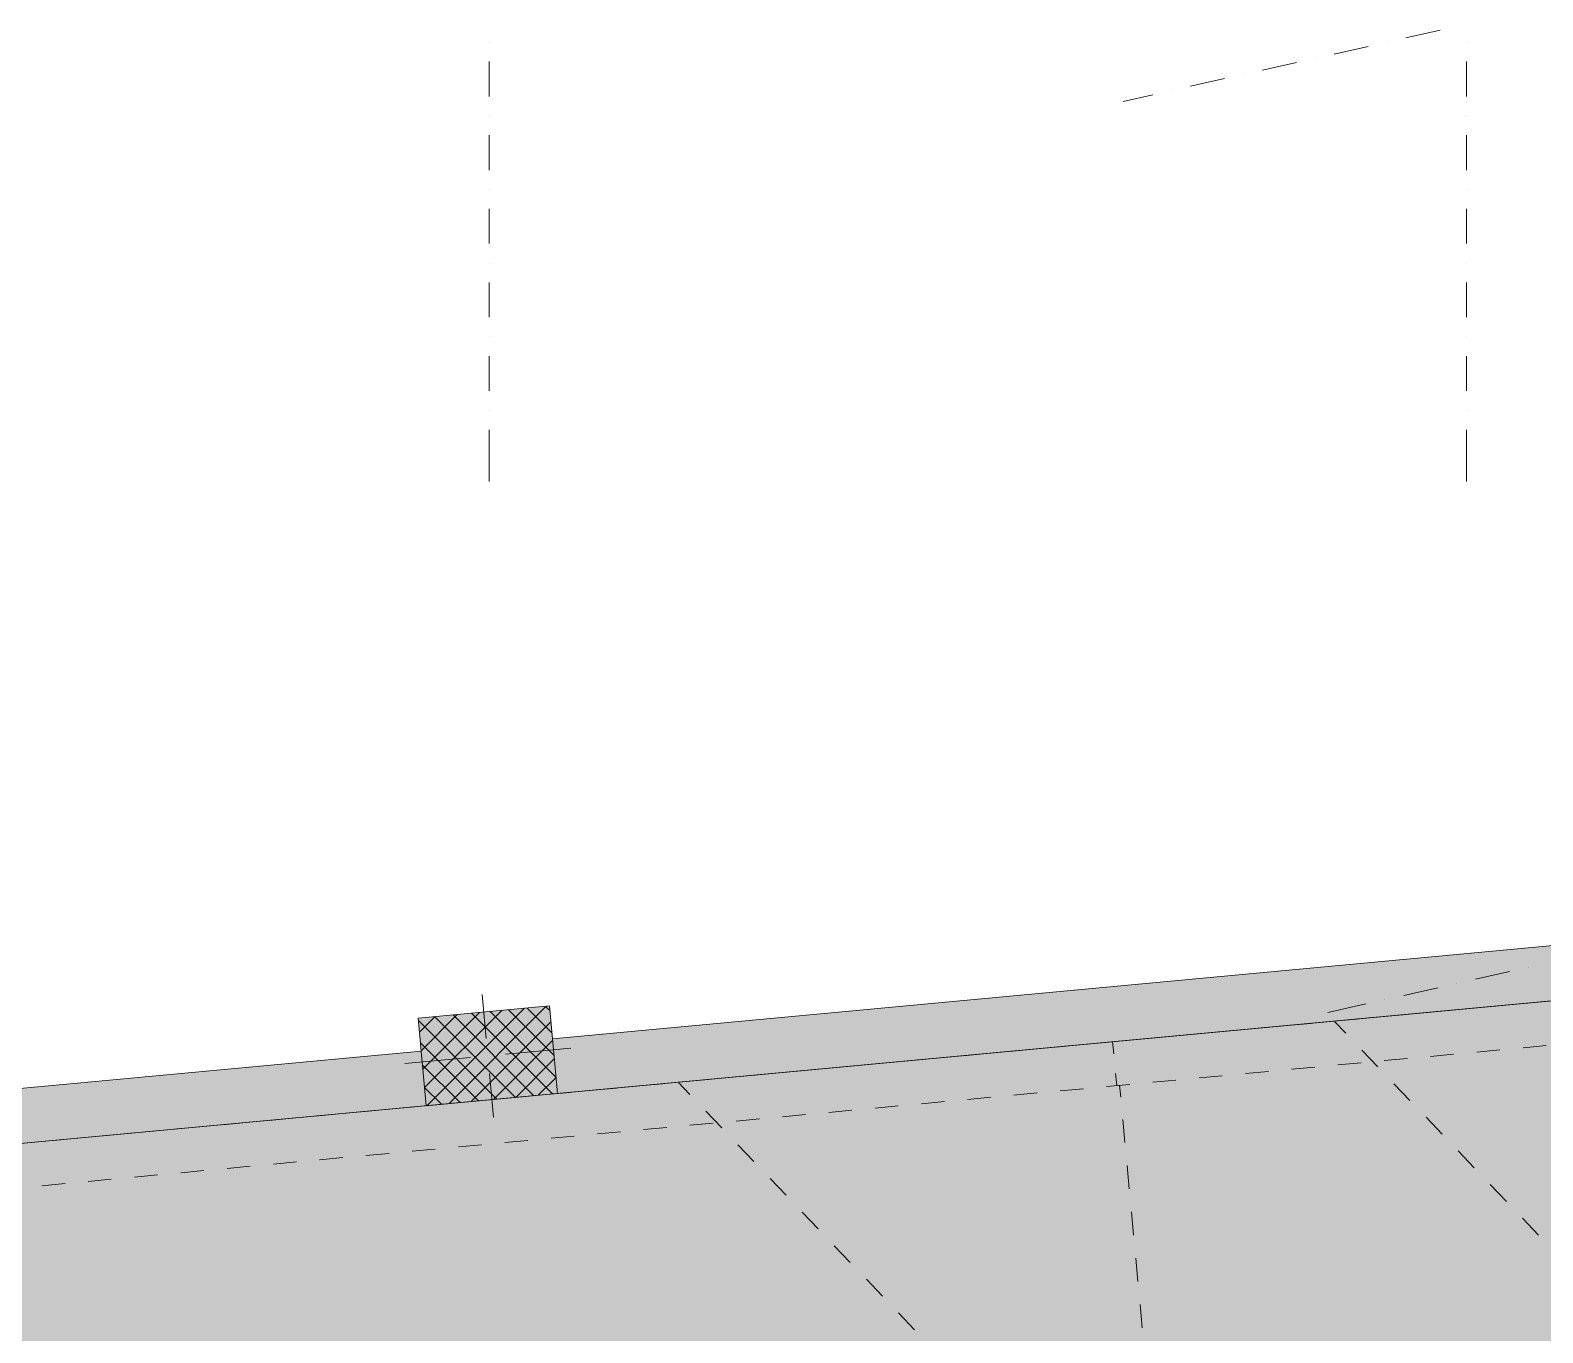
# Model space of a CAD drawing. Header units: centimetres. Extents: x -6559 to 4488, y -7535 to 372.
# Drawn here: x -925 to -240, y -2466 to -1876 of the extents above; entities that cross this region are included whole.
import ezdxf

# ---------------------------------------------------------------- set-up
doc = ezdxf.new("R2010")
doc.units = ezdxf.units.CM
for name, color, linetype, true_color in [('PDF_A - Akset', 7, 'Continuous', 0xfd4435), ('PDF_A - Pllaka mbi bodrum', 7, 'Continuous', 0x7f7f7f), ('PDF_A - Rampa', 7, 'Continuous', 0x7f7f7f)]:
    doc.layers.add(name, color=color, linetype=linetype, true_color=true_color)
doc.layers.add('PDF_A - Muret', color=7, linetype='Continuous')
doc.layers.add('PDF_A - Shtyllat', color=7, linetype='Continuous')

msp = doc.modelspace()

# ---------------------------------------------------------------- hatches: boundary and pattern name
at = {"layer": 'PDF_A - Muret', "true_color": 0xffffff, "transparency": 33554559}
msp.add_hatch(color=7, dxfattribs=at).paths.add_polyline_path([(-748.1, -2338.08), (-745.79, -2362.84), (-686.36, -2357.31), (-688.66, -2332.55), (-181.89, -2285.36), (-176.4, -2309.83), (-1252.35, -2410.01), (-1254.66, -2385.25)])

# ---------------------------------------------------------------- linework, layer by layer
at = {"layer": 'PDF_A - Akset', "lineweight": 0}
for points in [[(-286.64, -1875.9), (-302.05, -1879.36)], [(-717.35, -1881.28), (-717.35, -1881.28)], [(-319.17, -1883.2), (-334.58, -1886.65)], [(-310.61, -1881.28), (-310.61, -1881.28)], [(-274.66, -1881.28), (-274.66, -1881.28)], [(-717.35, -1890.05), (-717.35, -1905.84)], [(-351.7, -1890.5), (-367.11, -1893.96)], [(-343.14, -1888.57), (-343.14, -1888.57)], [(-274.66, -1890.05), (-274.66, -1905.84)], [(-375.67, -1895.88), (-375.67, -1895.88)], [(-408.2, -1903.17), (-408.2, -1903.17)], [(-384.23, -1897.8), (-399.65, -1901.26)], [(-416.76, -1905.09), (-430.17, -1908.11)], [(-717.35, -1914.62), (-717.35, -1914.62)], [(-274.66, -1914.62), (-274.66, -1914.62)], [(-717.35, -1923.39), (-717.35, -1939.18)], [(-274.66, -1923.39), (-274.66, -1939.18)], [(-717.35, -1947.96), (-717.35, -1947.96)], [(-274.66, -1947.96), (-274.66, -1947.96)], [(-717.35, -1956.73), (-717.35, -1972.52)], [(-274.66, -1956.73), (-274.66, -1972.52)], [(-717.35, -1981.29), (-717.35, -1981.29)], [(-274.66, -1981.29), (-274.66, -1981.29)], [(-717.35, -1990.07), (-717.35, -2005.86)], [(-274.66, -1990.07), (-274.66, -2005.86)], [(-717.35, -2014.63), (-717.35, -2014.63)], [(-274.66, -2014.63), (-274.66, -2014.63)], [(-717.35, -2023.4), (-717.35, -2039.2)], [(-274.66, -2023.4), (-274.66, -2039.2)], [(-717.35, -2047.98), (-717.35, -2047.98)], [(-274.66, -2047.98), (-274.66, -2047.98)], [(-717.35, -2056.75), (-717.35, -2080.14)], [(-274.66, -2056.75), (-274.66, -2080.14)], [(-246.56, -2300.2), (-246.56, -2300.2)], [(-279.08, -2307.51), (-279.08, -2307.51)], [(-255.12, -2302.13), (-270.52, -2305.58)], [(-311.61, -2314.8), (-311.61, -2314.8)], [(-287.65, -2309.43), (-303.05, -2312.88)], [(-320.18, -2316.72), (-337.39, -2320.59)]]:
    msp.add_lwpolyline(points, dxfattribs=at)
at = {"layer": 'PDF_A - Muret', "color": 253, "lineweight": 0, "true_color": 0xaaaaaa}
for points in [[(-181.89, -2285.36), (-688.66, -2332.55)], [(-1252.35, -2410.01), (-176.4, -2309.83)], [(-748.1, -2338.08), (-1254.66, -2385.25)]]:
    msp.add_lwpolyline(points, dxfattribs=at)
at = {"layer": 'PDF_A - Pllaka mbi bodrum', "lineweight": 0}
msp.add_lwpolyline([(-1257.3, -2410.47), (-136.7, -2306.16)], dxfattribs=at)
msp.add_lwpolyline([(-1257.3, -2410.47), (-136.7, -2306.16)], dxfattribs=at)
at = {"layer": 'PDF_A - Rampa', "lineweight": 0}
for points in [[(-313.75, -2322.62), (-303.27, -2321.65)], [(-292.79, -2320.67), (-282.3, -2319.7)], [(-271.82, -2318.72), (-261.34, -2317.74)], [(-250.86, -2316.77), (-240.37, -2315.8)], [(-376.64, -2328.48), (-366.16, -2327.5)], [(-355.68, -2326.53), (-345.2, -2325.55)], [(-334.72, -2324.57), (-324.23, -2323.6)], [(-334.55, -2324.56), (-329.32, -2330.03)], [(-460.51, -2336.28), (-450.03, -2335.31)], [(-439.55, -2334.34), (-429.07, -2333.36)], [(-434.92, -2333.9), (-434.42, -2339.32)], [(-418.58, -2332.38), (-408.09, -2331.41)], [(-397.61, -2330.43), (-387.13, -2329.45)], [(-249, -2336.58), (-238.52, -2335.6)], [(-249, -2336.58), (-238.52, -2335.6)], [(-523.41, -2342.14), (-512.93, -2341.17)], [(-502.44, -2340.19), (-491.96, -2339.21)], [(-481.48, -2338.24), (-471, -2337.27)], [(-322.05, -2337.64), (-314.78, -2345.25)], [(-311.91, -2342.44), (-301.43, -2341.45)], [(-311.91, -2342.44), (-301.43, -2341.45)], [(-290.94, -2340.48), (-280.46, -2339.51)], [(-290.94, -2340.48), (-280.46, -2339.51)], [(-269.98, -2338.53), (-259.49, -2337.55)], [(-269.98, -2338.53), (-259.49, -2337.55)], [(-607.27, -2349.95), (-596.78, -2348.98)], [(-586.3, -2348), (-575.82, -2347.02)], [(-565.34, -2346.05), (-554.85, -2345.07)], [(-544.37, -2344.1), (-533.89, -2343.12)], [(-433.58, -2348.3), (-433.08, -2353.71)], [(-395.77, -2350.24), (-385.29, -2349.27)], [(-395.77, -2350.24), (-385.29, -2349.27)], [(-374.8, -2348.29), (-364.32, -2347.31)], [(-374.8, -2348.29), (-364.32, -2347.31)], [(-353.84, -2346.34), (-343.36, -2345.37)], [(-353.84, -2346.34), (-343.36, -2345.37)], [(-332.87, -2344.38), (-322.39, -2343.41)], [(-332.87, -2344.38), (-322.39, -2343.41)], [(-670.17, -2355.81), (-659.69, -2354.84)], [(-649.21, -2353.85), (-638.72, -2352.88)], [(-631.7, -2352.23), (-626.48, -2357.7)], [(-628.24, -2351.91), (-617.76, -2350.92)], [(-458.66, -2356.1), (-448.18, -2355.12)], [(-458.66, -2356.1), (-448.18, -2355.12)], [(-437.7, -2354.15), (-427.21, -2353.17)], [(-437.7, -2354.15), (-427.21, -2353.17)], [(-431.26, -2359), (-431.76, -2353.59)], [(-416.73, -2352.19), (-406.25, -2351.22)], [(-416.73, -2352.19), (-406.25, -2351.22)], [(-307.5, -2352.87), (-300.24, -2360.48)], [(-754.03, -2363.62), (-743.55, -2362.64)], [(-733.07, -2361.66), (-722.58, -2360.69)], [(-712.1, -2359.71), (-701.62, -2358.74)], [(-691.14, -2357.76), (-680.65, -2356.78)], [(-542.53, -2363.91), (-532.05, -2362.93)], [(-542.53, -2363.91), (-532.05, -2362.93)], [(-521.57, -2361.95), (-511.08, -2360.98)], [(-521.57, -2361.95), (-511.08, -2360.98)], [(-500.6, -2360.01), (-490.12, -2359.02)], [(-500.6, -2360.01), (-490.12, -2359.02)], [(-479.64, -2358.05), (-469.15, -2357.08)], [(-479.64, -2358.05), (-469.15, -2357.08)], [(-816.93, -2369.47), (-806.45, -2368.49)], [(-795.96, -2367.52), (-785.48, -2366.54)], [(-774.99, -2365.57), (-764.51, -2364.59)], [(-619.2, -2365.31), (-611.93, -2372.92)], [(-605.43, -2369.76), (-594.94, -2368.78)], [(-605.43, -2369.76), (-594.94, -2368.78)], [(-584.46, -2367.81), (-573.98, -2366.84)], [(-584.46, -2367.81), (-573.98, -2366.84)], [(-563.5, -2365.85), (-553.01, -2364.88)], [(-563.5, -2365.85), (-553.01, -2364.88)], [(-429.35, -2379.49), (-430.32, -2369.01)], [(-292.96, -2368.09), (-285.68, -2375.7)], [(-900.79, -2377.28), (-890.31, -2376.31)], [(-879.83, -2375.32), (-869.35, -2374.35)], [(-858.86, -2373.38), (-848.38, -2372.4)], [(-837.9, -2371.42), (-827.42, -2370.45)], [(-689.29, -2377.57), (-678.81, -2376.59)], [(-689.29, -2377.57), (-678.81, -2376.59)], [(-668.32, -2375.62), (-657.85, -2374.64)], [(-668.32, -2375.62), (-657.85, -2374.64)], [(-647.35, -2373.66), (-636.87, -2372.69)], [(-647.35, -2373.66), (-636.87, -2372.69)], [(-626.39, -2371.71), (-615.91, -2370.74)], [(-626.39, -2371.71), (-615.91, -2370.74)], [(-921.76, -2379.23), (-911.28, -2378.25)], [(-752.19, -2383.42), (-741.71, -2382.45)], [(-752.19, -2383.42), (-741.71, -2382.45)], [(-731.22, -2381.48), (-720.74, -2380.49)], [(-731.22, -2381.48), (-720.74, -2380.49)], [(-710.26, -2379.52), (-699.78, -2378.55)], [(-710.26, -2379.52), (-699.78, -2378.55)], [(-604.66, -2380.53), (-597.38, -2388.15)], [(-278.41, -2383.31), (-271.14, -2390.93)], [(-836.05, -2391.23), (-825.57, -2390.26)], [(-836.05, -2391.23), (-825.57, -2390.26)], [(-815.08, -2389.28), (-804.6, -2388.31)], [(-815.08, -2389.28), (-804.6, -2388.31)], [(-794.12, -2387.33), (-783.64, -2386.35)], [(-794.12, -2387.33), (-783.64, -2386.35)], [(-773.15, -2385.38), (-762.67, -2384.41)], [(-773.15, -2385.38), (-762.67, -2384.41)], [(-427.39, -2400.46), (-428.38, -2389.98)], [(-898.95, -2397.09), (-888.47, -2396.12)], [(-898.95, -2397.09), (-888.47, -2396.12)], [(-877.99, -2395.14), (-867.5, -2394.16)], [(-877.99, -2395.14), (-867.5, -2394.16)], [(-857.02, -2393.19), (-846.54, -2392.21)], [(-857.02, -2393.19), (-846.54, -2392.21)], [(-590.11, -2395.76), (-582.84, -2403.36)], [(-919.92, -2399.05), (-909.43, -2398.06)], [(-919.92, -2399.05), (-909.43, -2398.06)], [(-263.86, -2398.54), (-256.59, -2406.15)], [(-575.57, -2410.98), (-568.29, -2418.59)], [(-425.45, -2421.42), (-426.42, -2410.94)], [(-249.32, -2413.76), (-242.04, -2421.38)], [(-561.01, -2426.21), (-553.75, -2433.81)], [(-423.49, -2442.4), (-424.47, -2431.9)], [(-546.47, -2441.43), (-539.19, -2449.04)], [(-531.93, -2456.66), (-524.65, -2464.26)], [(-421.54, -2463.36), (-422.52, -2452.88)]]:
    msp.add_lwpolyline(points, dxfattribs=at)
at = {"layer": 'PDF_A - Rampa', "color": 7, "true_color": 0xffffff, "transparency": 33554559}
msp.add_solid([(-1319.2, -2416.24), (-136.45, -2306.12), (-1272.62, -2916.49), (-89.88, -2806.37)], dxfattribs=at)
at = {"layer": 'PDF_A - Shtyllat', "lineweight": 0}
for points in [[(-718.66, -2332.34), (-720.5, -2312.53)], [(-690.05, -2317.68), (-749.48, -2323.22)], [(-748.12, -2337.92), (-731.77, -2321.57)], [(-747.33, -2346.28), (-721.68, -2320.63)], [(-746.56, -2354.65), (-711.6, -2319.7)], [(-745.58, -2362.82), (-701.52, -2318.75)], [(-735.5, -2361.89), (-691.43, -2317.82)], [(-697.06, -2358.3), (-733.63, -2321.75)], [(-688.7, -2357.53), (-725.26, -2320.96)], [(-687.04, -2350.04), (-716.9, -2320.19)], [(-687.97, -2339.96), (-708.53, -2319.41)], [(-688.92, -2329.88), (-700.16, -2318.63)], [(-689.85, -2319.79), (-691.8, -2317.86)], [(-686.36, -2357.31), (-690.05, -2317.68)], [(-749.48, -2323.22), (-745.79, -2362.84)], [(-713.8, -2359.86), (-749.38, -2324.28)], [(-748.89, -2329.56), (-741.85, -2322.51)], [(-705.44, -2359.09), (-741.99, -2322.52)], [(-725.42, -2360.94), (-689.38, -2324.91)], [(-722.17, -2360.64), (-748.45, -2334.37)], [(-715.33, -2360.01), (-688.6, -2333.27)], [(-725.84, -2341), (-755.56, -2343.77)], [(-717.92, -2340.26), (-717.92, -2340.26)], [(-709.99, -2339.53), (-680.28, -2336.76)], [(-705.25, -2359.07), (-687.82, -2341.64)], [(-730.53, -2361.42), (-747.5, -2344.45)], [(-717.18, -2348.19), (-715.34, -2368)], [(-738.89, -2362.2), (-746.57, -2354.53)], [(-695.17, -2358.12), (-687.04, -2350.01)], [(-745.79, -2362.84), (-686.36, -2357.31)]]:
    msp.add_lwpolyline(points, dxfattribs=at)
at = {"layer": 'PDF_A - Shtyllat', "color": 8, "true_color": 0x7f7f7f, "transparency": 33554559}
msp.add_solid([(-690.05, -2317.68), (-686.36, -2357.31), (-749.48, -2323.22), (-745.79, -2362.84)], dxfattribs=at)

doc.saveas('drawing.dxf')
